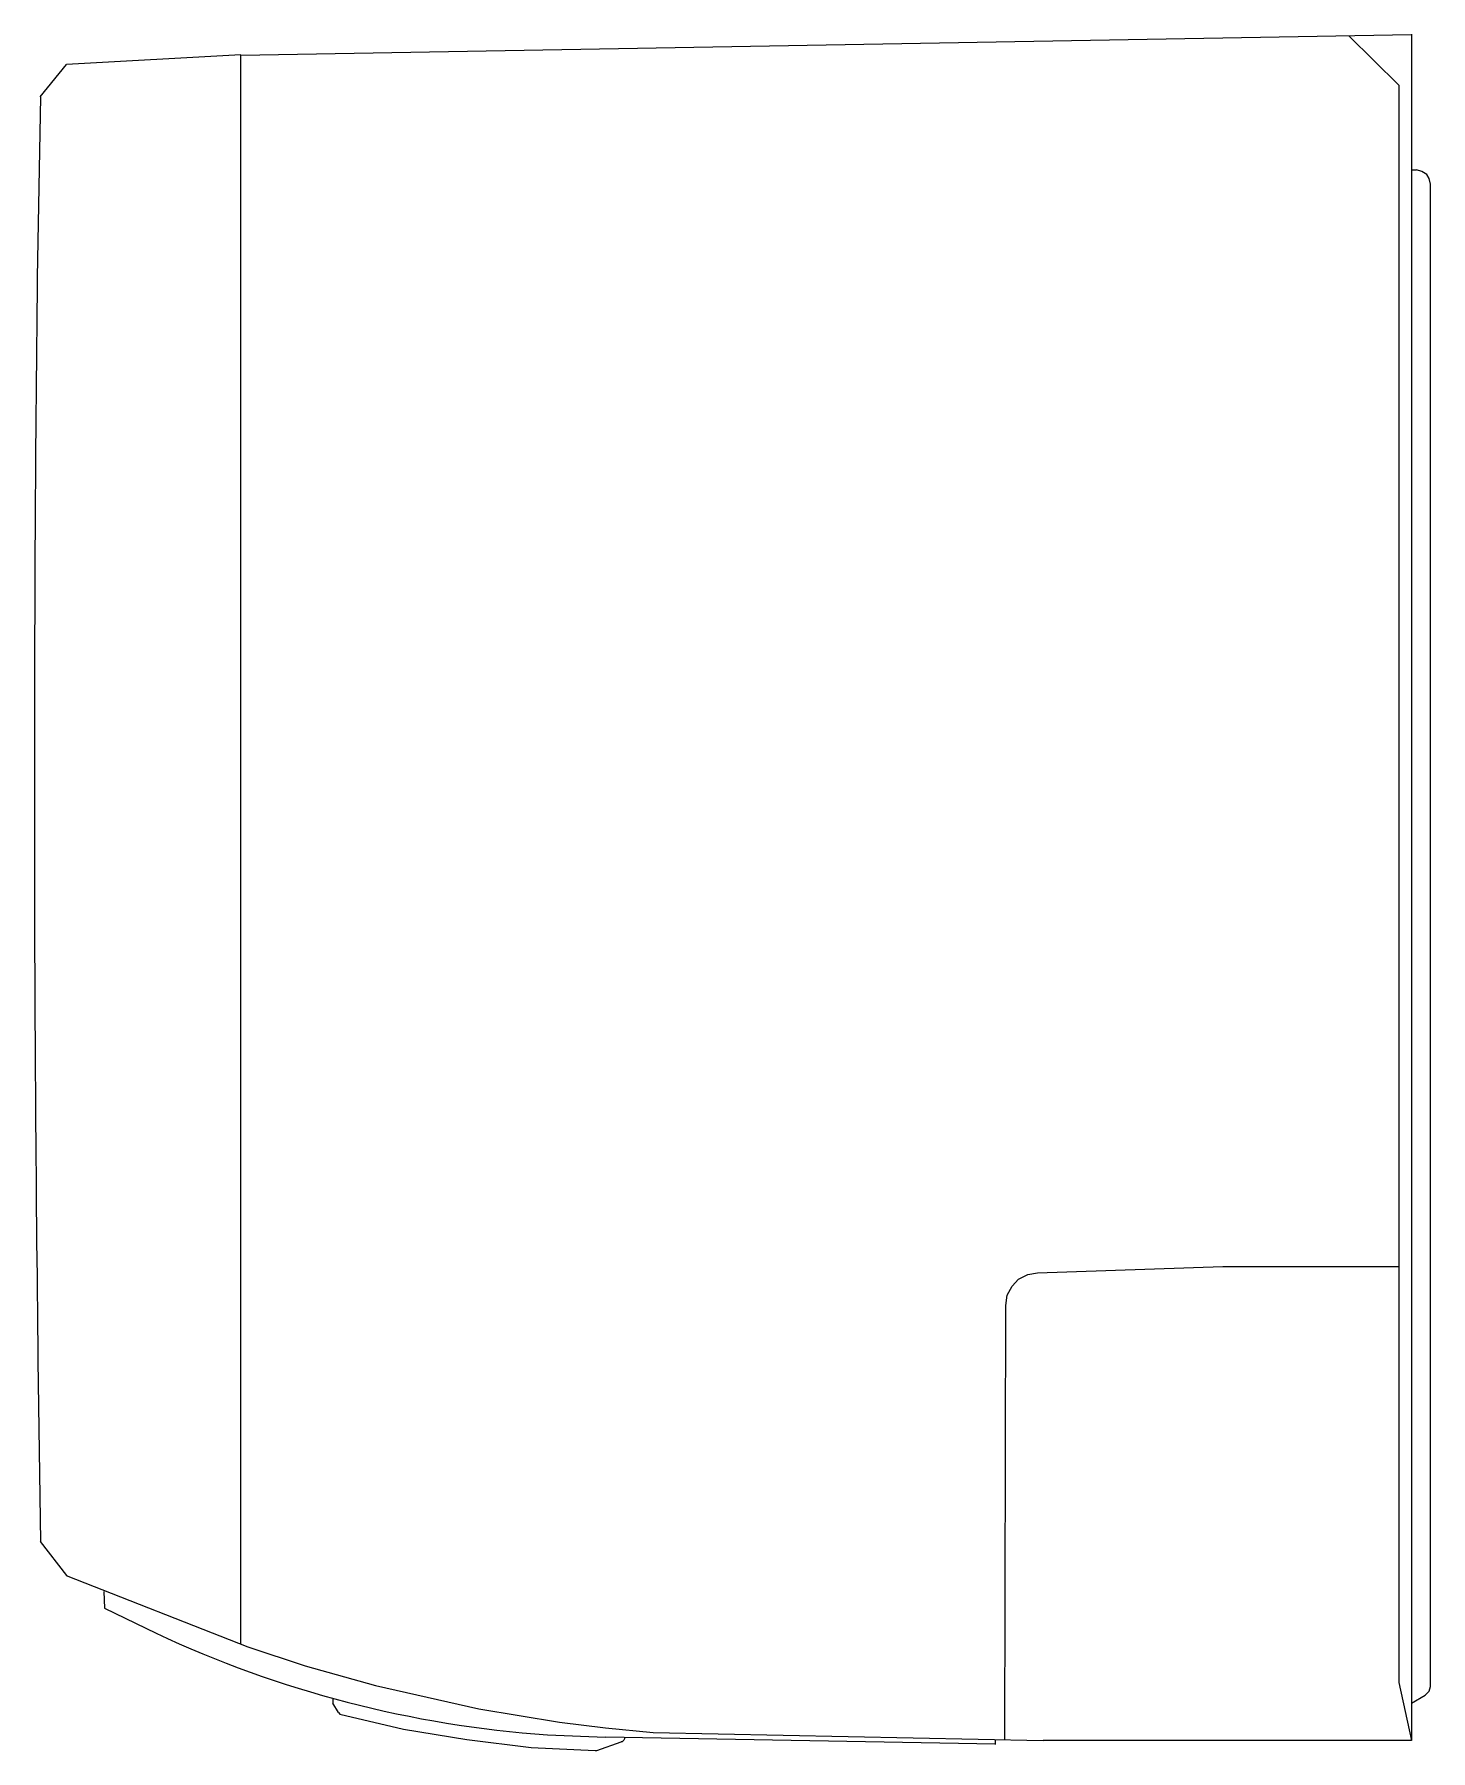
# Model space of a CAD drawing. Header units: millimetres. Extents: x 1291 to 5660, y 748 to 2981.
# Drawn here: x 3947.2 to 4163.6, y 2642.6 to 2908.5 of the extents above; entities that cross this region are included whole.
import ezdxf

# ---------------------------------------------------------------- set-up
doc = ezdxf.new("R2010")
doc.units = ezdxf.units.MM

msp = doc.modelspace()

# ---------------------------------------------------------------- linework, layer by layer
msp.add_line((3993.48, 2650.55), (3993.47, 2649.93))
for points in [[(3979.24, 2905.33), (4160.61, 2908.52)], [(4160.61, 2908.55), (4160.61, 2644.16), (4103.5, 2644.16)], [(4150.9, 2908.3), (4158.63, 2900.69)], [(3979.23, 2659.03), (3979.23, 2905.36), (3952.22, 2903.88)], [(3948.16, 2898.84), (3952.21, 2903.88)], [(4158.65, 2653.1), (4158.65, 2900.66)], [(4160.61, 2887.55), (4161.34, 2887.55)], [(4160.61, 2649.94), (4162.69, 2651.17), (4163.31, 2651.78), (4163.55, 2652.53), (4163.55, 2885.33), (4163.3, 2886.2), (4162.94, 2886.81), (4162.2, 2887.3), (4161.34, 2887.55)], [(4097.73, 2711.58), (4097.97, 2713.18), (4098.71, 2714.53), (4099.7, 2715.63), (4101.17, 2716.37), (4102.64, 2716.62), (4131.38, 2717.6), (4158.64, 2717.6)], [(4097.61, 2644.29), (4097.73, 2711.58)], [(3948.15, 2674.98), (3952.21, 2669.7)], [(3980.34, 2658.63), (3952.22, 2669.68)], [(3980.33, 2658.65), (3989.18, 2655.71), (4000.1, 2652.64), (4016.07, 2649.07), (4028.6, 2646.98), (4035.72, 2646.13)], [(4158.64, 2653.13), (4160.6, 2644.16)], [(3994.34, 2648.46), (3993.48, 2649.93)], [(3994.34, 2648.46), (3994.58, 2648.22), (4004.41, 2645.88), (4014.23, 2644.29), (4024.18, 2643.06), (4034.12, 2642.57), (4034.37, 2642.57)], [(4034.36, 2642.57), (4038.17, 2643.91)], [(4035.71, 2646.13), (4043.08, 2645.39)], [(4096.13, 2643.55), (4035.72, 2644.66)], [(4038.67, 2644.53), (4038.67, 2644.41), (4038.55, 2644.17), (4038.3, 2643.92), (4038.17, 2643.92)], [(4043.09, 2645.36), (4103.51, 2644.13)], [(4096.14, 2643.52), (4096.14, 2644.26)]]:
    msp.add_lwpolyline(points)
for points in [[(3948.17, 2898.85), (3947.68, 2870.85, 0.005992), (3947.8, 2702.99), (3948.17, 2674.99)], [(3957.99, 2667.25), (3958.11, 2664.67), (3966.09, 2660.75, 0.092382), (4026.75, 2645.03), (4035.72, 2644.66)]]:
    msp.add_lwpolyline(points, format="xyb")

doc.saveas('drawing.dxf')
